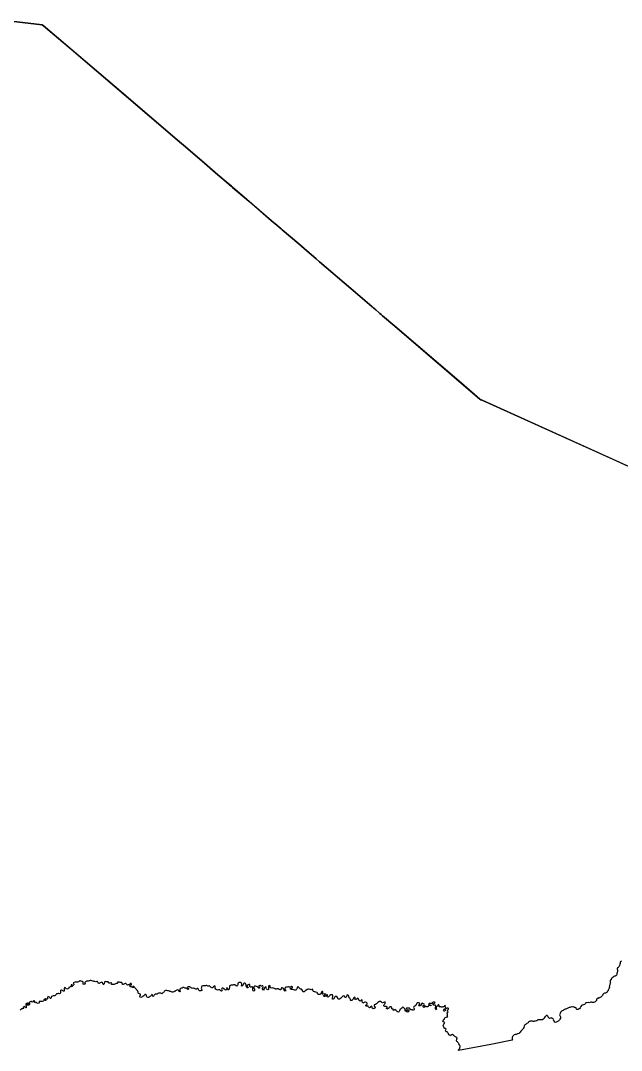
# Model space of a CAD drawing. Extents: x -74 to -34.8, y -33.8 to 5.3.
# Drawn here: x -70.125 to -68.192, y -11.144 to -7.832 of the extents above; entities that cross this region are included whole.
import ezdxf

# ---------------------------------------------------------------- set-up
doc = ezdxf.new("R2010")
doc.units = 0
doc.header["$LTSCALE"] = 2
doc.layers.add('UFEBRASIL', color=7, linetype='Continuous')

msp = doc.modelspace()

# ---------------------------------------------------------------- linework, layer by layer
at = {"layer": 'UFEBRASIL'}
for points in [[(-70.1731, -7.8316), (-70.055, -7.8451), (-70.0515, -7.8482), (-69.9894, -7.9011), (-69.9626, -7.9239), (-69.6214, -8.2151), (-69.587, -8.2445), (-69.5329, -8.2907), (-69.4975, -8.321), (-69.4836, -8.3329), (-69.463, -8.3505), (-69.4462, -8.3649), (-69.4443, -8.3665), (-69.4426, -8.368), (-69.3968, -8.4071), (-69.38, -8.4215), (-69.3096, -8.4817), (-69.3067, -8.4841), (-69.2863, -8.5016), (-69.2833, -8.5042), (-69.2297, -8.55), (-69.213, -8.5644), (-69.1742, -8.5976), (-69.1631, -8.6071), (-69.1205, -8.6436), (-69.1051, -8.6568), (-69.0833, -8.6754), (-69.0625, -8.6933), (-68.9953, -8.7509), (-68.9907, -8.7548), (-68.9816, -8.7625), (-68.9727, -8.7702), (-68.969, -8.7734), (-68.9649, -8.7769), (-68.9633, -8.7783), (-68.9602, -8.7809), (-68.9211, -8.8145), (-68.6472, -9.0494), (-68.6438, -9.051), (-68.6376, -9.0537), (-68.3503, -9.1838), (-68.2199, -9.2428), (-68.0342, -9.3268)], [(-68.0342, -9.3268), (-68.2202, -9.2426), (-68.6376, -9.0538), (-68.6472, -9.0494), (-68.7067, -8.9983), (-68.9212, -8.8144), (-68.9603, -8.7809), (-68.9633, -8.7783), (-68.9649, -8.7769), (-68.969, -8.7734), (-68.9727, -8.7702), (-68.9816, -8.7625), (-68.9922, -8.7535), (-68.9953, -8.7509), (-69.0625, -8.6933), (-69.0833, -8.6754), (-69.1051, -8.6568), (-69.1205, -8.6436), (-69.1631, -8.6071), (-69.1742, -8.5976), (-69.213, -8.5644), (-69.2297, -8.55), (-69.2833, -8.5042), (-69.2863, -8.5016), (-69.3067, -8.4841), (-69.3096, -8.4817), (-69.381, -8.4206), (-69.3974, -8.4066), (-69.4427, -8.3678), (-69.4443, -8.3665), (-69.4466, -8.3645), (-69.463, -8.3505), (-69.4836, -8.3329), (-69.4987, -8.32), (-69.5329, -8.2907), (-69.587, -8.2445), (-69.6214, -8.2151), (-69.8017, -8.0611), (-70.0524, -7.8474), (-70.055, -7.8451), (-70.1731, -7.8316)], [(-68.1918, -10.8573), (-68.1937, -10.8585), (-68.1962, -10.859), (-68.1956, -10.8608), (-68.1957, -10.8629), (-68.1963, -10.8653), (-68.198, -10.8672), (-68.1971, -10.8691), (-68.1985, -10.8707), (-68.1988, -10.8733), (-68.2005, -10.8749), (-68.2014, -10.8766), (-68.2029, -10.8784), (-68.2049, -10.8783), (-68.2053, -10.8803), (-68.2051, -10.8827), (-68.2044, -10.8848), (-68.2037, -10.8867), (-68.2041, -10.8885), (-68.2042, -10.8908), (-68.2055, -10.8925), (-68.2057, -10.8944), (-68.2068, -10.8962), (-68.2061, -10.8981), (-68.2069, -10.9), (-68.2072, -10.902), (-68.2087, -10.904), (-68.2104, -10.9048), (-68.2125, -10.9051), (-68.2143, -10.9052), (-68.2163, -10.9064), (-68.2181, -10.9078), (-68.22, -10.9097), (-68.2221, -10.9104), (-68.2239, -10.9114), (-68.2239, -10.9132), (-68.2248, -10.9149), (-68.2253, -10.9172), (-68.2277, -10.9185), (-68.2283, -10.9205), (-68.2277, -10.9225), (-68.227, -10.9243), (-68.2277, -10.9265), (-68.2285, -10.9288), (-68.2291, -10.9308), (-68.2296, -10.9331), (-68.2306, -10.9354), (-68.2304, -10.9375), (-68.2312, -10.9394), (-68.2303, -10.9413), (-68.2313, -10.9438), (-68.2319, -10.9458), (-68.2336, -10.948), (-68.2341, -10.9505), (-68.235, -10.9515), (-68.2371, -10.9538), (-68.2377, -10.9564), (-68.2394, -10.9578), (-68.2409, -10.9585), (-68.2433, -10.9598), (-68.2458, -10.9604), (-68.2486, -10.9614), (-68.2513, -10.9647), (-68.2529, -10.9671), (-68.2547, -10.9694), (-68.258, -10.9731), (-68.2598, -10.9736), (-68.2603, -10.9739), (-68.2636, -10.9758), (-68.2661, -10.9756), (-68.2669, -10.9762), (-68.2708, -10.979), (-68.2717, -10.9805), (-68.272, -10.9838), (-68.2727, -10.9847), (-68.2767, -10.9883), (-68.2786, -10.9893), (-68.2821, -10.9897), (-68.2838, -10.9906), (-68.2864, -10.9902), (-68.2878, -10.9888), (-68.29, -10.9881), (-68.2908, -10.9885), (-68.2952, -10.9908), (-68.2986, -10.9906), (-68.3031, -10.9913), (-68.3063, -10.9916), (-68.3079, -10.9925), (-68.3089, -10.9939), (-68.3108, -10.9962), (-68.3141, -10.9976), (-68.3179, -10.9989), (-68.3207, -11.0001), (-68.3227, -11.0031), (-68.3231, -11.0051), (-68.3242, -11.0073), (-68.3268, -11.0103), (-68.3288, -11.011), (-68.3306, -11.0124), (-68.333, -11.0128), (-68.3356, -11.0122), (-68.3374, -11.0101), (-68.3368, -11.008), (-68.3386, -11.007), (-68.3404, -11.0061), (-68.3425, -11.006), (-68.3444, -11.0052), (-68.3461, -11.004), (-68.3482, -11.0045), (-68.3506, -11.0047), (-68.3529, -11.0045), (-68.3552, -11.0053), (-68.3576, -11.0058), (-68.3599, -11.0062), (-68.3618, -11.007), (-68.3639, -11.0081), (-68.3662, -11.0093), (-68.3687, -11.0105), (-68.3702, -11.0111), (-68.3724, -11.012), (-68.3772, -11.0141), (-68.3792, -11.0154), (-68.3827, -11.0172), (-68.3847, -11.0181), (-68.3865, -11.0198), (-68.3878, -11.0219), (-68.3889, -11.0251), (-68.39, -11.0273), (-68.3906, -11.0302), (-68.3899, -11.0318), (-68.3886, -11.0336), (-68.3877, -11.0362), (-68.3877, -11.038), (-68.3882, -11.0406), (-68.3895, -11.0436), (-68.3907, -11.0458), (-68.3927, -11.0481), (-68.3947, -11.0501), (-68.3974, -11.0516), (-68.3994, -11.0524), (-68.4016, -11.053), (-68.4041, -11.054), (-68.4068, -11.0531), (-68.4075, -11.0505), (-68.4091, -11.0493), (-68.4106, -11.0476), (-68.4098, -11.0457), (-68.4102, -11.0438), (-68.4122, -11.0426), (-68.4141, -11.0413), (-68.416, -11.0394), (-68.4178, -11.04), (-68.42, -11.0409), (-68.4229, -11.0411), (-68.4248, -11.0405), (-68.4265, -11.0388), (-68.4272, -11.0369), (-68.4287, -11.0345), (-68.4306, -11.0322), (-68.4336, -11.0319), (-68.4353, -11.0336), (-68.4365, -11.0351), (-68.4386, -11.0366), (-68.4394, -11.0395), (-68.4409, -11.0413), (-68.4436, -11.0437), (-68.4448, -11.0461), (-68.4479, -11.0461), (-68.4503, -11.0459), (-68.4525, -11.0461), (-68.4546, -11.0454), (-68.4569, -11.0457), (-68.459, -11.0462), (-68.4612, -11.0464), (-68.4625, -11.0477), (-68.4644, -11.0501), (-68.4665, -11.0493), (-68.469, -11.0497), (-68.471, -11.0503), (-68.4739, -11.0513), (-68.4761, -11.0515), (-68.4778, -11.0504), (-68.4803, -11.0488), (-68.4822, -11.0499), (-68.4841, -11.0505), (-68.4866, -11.0507), (-68.4878, -11.0513), (-68.4905, -11.0533), (-68.4924, -11.055), (-68.496, -11.0574), (-68.4978, -11.0597), (-68.5, -11.0614), (-68.5018, -11.062), (-68.5037, -11.0629), (-68.505, -11.0651), (-68.505, -11.0667), (-68.5058, -11.0706), (-68.5059, -11.0709), (-68.5079, -11.0742), (-68.509, -11.0757), (-68.5107, -11.078), (-68.5118, -11.0792), (-68.5139, -11.0808), (-68.5156, -11.0826), (-68.5174, -11.0854), (-68.5194, -11.0881), (-68.5202, -11.0887), (-68.5222, -11.0894), (-68.5265, -11.0914), (-68.528, -11.0919), (-68.5306, -11.0926), (-68.534, -11.0933), (-68.5365, -11.0944), (-68.5383, -11.0954), (-68.5403, -11.0972), (-68.542, -11.0997), (-68.543, -11.1019), (-68.5432, -11.105), (-68.5429, -11.108), (-68.5428, -11.1106), (-68.543, -11.1114), (-68.6123, -11.1251), (-68.7161, -11.1442), (-68.7155, -11.1421), (-68.7146, -11.1409), (-68.7127, -11.1387), (-68.7116, -11.1364), (-68.7112, -11.1346), (-68.711, -11.1329), (-68.7111, -11.1301), (-68.7114, -11.1284), (-68.7126, -11.126), (-68.7146, -11.1232), (-68.716, -11.1209), (-68.7178, -11.1183), (-68.7192, -11.1171), (-68.7211, -11.1154), (-68.7223, -11.1129), (-68.7222, -11.1108), (-68.7211, -11.109), (-68.7211, -11.1068), (-68.7208, -11.1041), (-68.7218, -11.1026), (-68.7236, -11.1019), (-68.7257, -11.1008), (-68.7277, -11.0994), (-68.73, -11.0975), (-68.7317, -11.0962), (-68.7326, -11.0947), (-68.7356, -11.0934), (-68.7381, -11.0939), (-68.7407, -11.0949), (-68.7422, -11.0968), (-68.7448, -11.0956), (-68.7467, -11.0939), (-68.7478, -11.0922), (-68.7483, -11.09), (-68.7498, -11.0879), (-68.7509, -11.0858), (-68.7521, -11.085), (-68.7553, -11.0842), (-68.7569, -11.0839), (-68.7579, -11.0817), (-68.7573, -11.08), (-68.7563, -11.0783), (-68.7557, -11.0763), (-68.7579, -11.0738), (-68.7596, -11.0739), (-68.7613, -11.0723), (-68.763, -11.0696), (-68.7642, -11.0671), (-68.7653, -11.0649), (-68.7643, -11.0623), (-68.7634, -11.0604), (-68.7628, -11.0584), (-68.7612, -11.0571), (-68.76, -11.0548), (-68.762, -11.0535), (-68.7649, -11.052), (-68.7665, -11.0504), (-68.7657, -11.0485), (-68.7642, -11.0479), (-68.7641, -11.0462), (-68.7631, -11.0453), (-68.7609, -11.0437), (-68.7605, -11.042), (-68.76, -11.0397), (-68.7588, -11.0387), (-68.756, -11.0375), (-68.7547, -11.0375), (-68.7518, -11.0364), (-68.7508, -11.0346), (-68.7525, -11.0337), (-68.7516, -11.032), (-68.7529, -11.0304), (-68.7518, -11.0289), (-68.7511, -11.027), (-68.7523, -11.0253), (-68.7529, -11.0234), (-68.7518, -11.0218), (-68.7499, -11.0212), (-68.7488, -11.0196), (-68.7505, -11.0191), (-68.7515, -11.0177), (-68.7512, -11.0153), (-68.7498, -11.0136), (-68.7482, -11.0117), (-68.7478, -11.0096), (-68.7492, -11.0085), (-68.7517, -11.0079), (-68.754, -11.0086), (-68.7555, -11.0096), (-68.7575, -11.0112), (-68.7589, -11.0131), (-68.7591, -11.015), (-68.76, -11.0176), (-68.762, -11.0183), (-68.7636, -11.0171), (-68.764, -11.0151), (-68.7636, -11.0129), (-68.7626, -11.0108), (-68.7604, -11.0103), (-68.7582, -11.0102), (-68.757, -11.0083), (-68.758, -11.0063), (-68.7591, -11.0045), (-68.759, -11.0022), (-68.7573, -11.0008), (-68.759, -10.9997), (-68.7607, -11.0011), (-68.7625, -11.0033), (-68.7646, -11.0041), (-68.7664, -11.0039), (-68.7688, -11.0053), (-68.771, -11.0048), (-68.773, -11.0039), (-68.7749, -11.0044), (-68.7777, -11.0043), (-68.7785, -11.0021), (-68.7779, -10.9995), (-68.7789, -10.9973), (-68.7812, -10.9976), (-68.7825, -10.9993), (-68.7832, -11.0011), (-68.7856, -11.0026), (-68.7873, -11.0045), (-68.7876, -11.0062), (-68.7874, -11.0085), (-68.7866, -11.0116), (-68.7876, -11.0137), (-68.7892, -11.0127), (-68.7899, -11.0107), (-68.7899, -11.009), (-68.7896, -11.0073), (-68.7885, -11.0024), (-68.789, -10.9999), (-68.7909, -10.9987), (-68.7916, -10.9988), (-68.7955, -10.999), (-68.7977, -10.9977), (-68.7973, -10.9947), (-68.7949, -10.9937), (-68.7929, -10.9925), (-68.7913, -10.9901), (-68.7928, -10.9885), (-68.7951, -10.9888), (-68.7972, -10.9888), (-68.7996, -10.9902), (-68.8005, -10.992), (-68.8028, -10.9937), (-68.8057, -10.9933), (-68.8071, -10.9932), (-68.8102, -10.9931), (-68.812, -10.9946), (-68.811, -10.9963), (-68.81, -10.997), (-68.808, -10.9978), (-68.8042, -10.9989), (-68.8046, -11.0008), (-68.8065, -10.9997), (-68.8089, -10.9998), (-68.8105, -10.9998), (-68.8129, -11.001), (-68.814, -11.0029), (-68.8159, -11.0041), (-68.818, -11.0041), (-68.82, -11.0029), (-68.8222, -11.0015), (-68.824, -11.0032), (-68.8268, -11.0059), (-68.829, -11.0051), (-68.8296, -11.0036), (-68.8308, -11.0007), (-68.8289, -10.9996), (-68.8266, -10.9997), (-68.8256, -10.9975), (-68.8264, -10.9953), (-68.8286, -10.9946), (-68.8304, -10.9937), (-68.8325, -10.9922), (-68.8346, -10.9928), (-68.8355, -10.9952), (-68.8368, -10.9992), (-68.8383, -11.0008), (-68.8404, -11.001), (-68.8422, -11.0007), (-68.8446, -10.9985), (-68.8432, -10.9976), (-68.8406, -10.997), (-68.8405, -10.9949), (-68.8417, -10.9919), (-68.8433, -10.9909), (-68.845, -10.9909), (-68.8488, -10.9916), (-68.8504, -10.9932), (-68.8511, -10.9944), (-68.8526, -10.9978), (-68.8537, -10.9995), (-68.8563, -11.0018), (-68.8595, -11.004), (-68.8603, -11.0059), (-68.8595, -11.008), (-68.8588, -11.0097), (-68.8588, -11.0124), (-68.8592, -11.0142), (-68.8606, -11.0161), (-68.8625, -11.0152), (-68.8642, -11.0141), (-68.8667, -11.0136), (-68.8692, -11.0132), (-68.8711, -11.0121), (-68.8718, -11.0101), (-68.8734, -11.0082), (-68.8758, -11.0083), (-68.8772, -11.0085), (-68.88, -11.0083), (-68.8828, -11.0087), (-68.8846, -11.0101), (-68.8856, -11.0128), (-68.8847, -11.0158), (-68.8833, -11.0169), (-68.881, -11.017), (-68.8799, -11.015), (-68.8801, -11.0137), (-68.8783, -11.0121), (-68.8768, -11.0133), (-68.8756, -11.0155), (-68.8761, -11.0174), (-68.8774, -11.02), (-68.8801, -11.0211), (-68.8826, -11.0197), (-68.8841, -11.0186), (-68.8871, -11.0165), (-68.8878, -11.0149), (-68.8876, -11.0128), (-68.8882, -11.0105), (-68.89, -11.0089), (-68.8928, -11.0066), (-68.8964, -11.0048), (-68.8974, -11.0063), (-68.8988, -11.0082), (-68.9008, -11.0098), (-68.9026, -11.0113), (-68.9042, -11.0128), (-68.9049, -11.0139), (-68.9059, -11.017), (-68.9068, -11.0188), (-68.909, -11.0208), (-68.9111, -11.0205), (-68.9132, -11.0193), (-68.9148, -11.0176), (-68.9172, -11.0151), (-68.921, -11.0122), (-68.9221, -11.0136), (-68.9225, -11.0147), (-68.9247, -11.0159), (-68.9252, -11.0137), (-68.9262, -11.0111), (-68.928, -11.0112), (-68.9302, -11.0109), (-68.9308, -11.0085), (-68.9313, -11.0055), (-68.9331, -11.0037), (-68.9352, -11.0036), (-68.9373, -11.0041), (-68.9391, -11.0065), (-68.9403, -11.0079), (-68.9419, -11.0092), (-68.9441, -11.0107), (-68.9469, -11.0111), (-68.9471, -11.0086), (-68.946, -11.0062), (-68.946, -11.0037), (-68.9482, -11.0029), (-68.9503, -11.0029), (-68.953, -11.0031), (-68.9551, -11.0022), (-68.9563, -11.0007), (-68.9561, -10.9992), (-68.9549, -10.9969), (-68.9531, -10.9948), (-68.9523, -10.9932), (-68.9515, -10.9901), (-68.9524, -10.9884), (-68.9545, -10.9889), (-68.9578, -10.9906), (-68.961, -10.9912), (-68.9625, -10.9904), (-68.9641, -10.9887), (-68.9666, -10.9868), (-68.9687, -10.9866), (-68.9708, -10.9872), (-68.9727, -10.9883), (-68.975, -10.9897), (-68.9756, -10.9902), (-68.9775, -10.9923), (-68.98, -10.9948), (-68.9827, -10.9966), (-68.9846, -10.9965), (-68.9873, -10.9976), (-68.9875, -10.9993), (-68.9873, -11.0002), (-68.9864, -11.0028), (-68.9844, -11.0064), (-68.9848, -11.0085), (-68.9868, -11.0091), (-68.9889, -11.0099), (-68.9912, -11.0103), (-68.993, -11.0094), (-68.994, -11.0067), (-68.9943, -11.003), (-68.9961, -11.0019), (-68.9982, -11.0027), (-68.9991, -11.0043), (-69, -11.0065), (-69.0018, -11.0077), (-69.0034, -11.0061), (-69.0052, -11.0037), (-69.0062, -11.0015), (-69.0081, -11.0011), (-69.0097, -11.0017), (-69.0129, -11.0018), (-69.0151, -10.9998), (-69.0133, -10.9981), (-69.011, -10.9965), (-69.0096, -10.9946), (-69.0098, -10.9926), (-69.0106, -10.9917), (-69.0124, -10.9902), (-69.0154, -10.9893), (-69.0173, -10.9895), (-69.0192, -10.9899), (-69.0213, -10.9909), (-69.0238, -10.9919), (-69.0253, -10.9906), (-69.0262, -10.9884), (-69.0258, -10.9853), (-69.0255, -10.9826), (-69.0275, -10.9814), (-69.0289, -10.9822), (-69.0303, -10.9841), (-69.0326, -10.9856), (-69.0339, -10.9851), (-69.0351, -10.9835), (-69.0361, -10.9816), (-69.0377, -10.9779), (-69.0399, -10.976), (-69.0415, -10.977), (-69.0426, -10.9783), (-69.0445, -10.98), (-69.0466, -10.9804), (-69.0494, -10.9791), (-69.0487, -10.9771), (-69.048, -10.9748), (-69.0494, -10.9733), (-69.0517, -10.9739), (-69.0534, -10.9758), (-69.0553, -10.9795), (-69.0568, -10.9814), (-69.0593, -10.9838), (-69.0622, -10.984), (-69.0636, -10.9824), (-69.0638, -10.9802), (-69.0644, -10.9785), (-69.0657, -10.9764), (-69.0676, -10.9747), (-69.0691, -10.9734), (-69.0691, -10.9725), (-69.0693, -10.9693), (-69.0704, -10.9679), (-69.0738, -10.9652), (-69.0748, -10.9669), (-69.0751, -10.969), (-69.076, -10.971), (-69.0774, -10.9733), (-69.0797, -10.974), (-69.0808, -10.9728), (-69.083, -10.9702), (-69.0858, -10.9689), (-69.0878, -10.9695), (-69.0895, -10.9712), (-69.0909, -10.9728), (-69.0922, -10.9743), (-69.0935, -10.9753), (-69.0955, -10.9769), (-69.0991, -10.9791), (-69.1021, -10.9799), (-69.1036, -10.9792), (-69.1047, -10.9765), (-69.1056, -10.9744), (-69.1078, -10.9712), (-69.1099, -10.9704), (-69.1124, -10.9704), (-69.1139, -10.972), (-69.1161, -10.9758), (-69.1171, -10.9779), (-69.1188, -10.9798), (-69.1209, -10.9796), (-69.1214, -10.9778), (-69.121, -10.9763), (-69.1198, -10.9707), (-69.1199, -10.9681), (-69.1218, -10.9659), (-69.1232, -10.9655), (-69.1262, -10.9659), (-69.1295, -10.9678), (-69.1321, -10.9695), (-69.1343, -10.9715), (-69.1363, -10.9728), (-69.138, -10.972), (-69.1386, -10.9688), (-69.1377, -10.9671), (-69.1371, -10.965), (-69.1394, -10.9644), (-69.1406, -10.9666), (-69.1421, -10.9686), (-69.1443, -10.9699), (-69.1469, -10.9706), (-69.1495, -10.9705), (-69.1501, -10.9686), (-69.1496, -10.9679), (-69.1479, -10.9668), (-69.1446, -10.965), (-69.1437, -10.9627), (-69.1449, -10.9619), (-69.1465, -10.9618), (-69.1533, -10.9638), (-69.1548, -10.9621), (-69.1538, -10.9599), (-69.1522, -10.9578), (-69.1526, -10.9552), (-69.1547, -10.9548), (-69.1566, -10.9561), (-69.1572, -10.9573), (-69.1582, -10.9592), (-69.1597, -10.963), (-69.1615, -10.9645), (-69.1634, -10.9648), (-69.166, -10.9642), (-69.1695, -10.9625), (-69.1698, -10.9603), (-69.1709, -10.9578), (-69.1752, -10.957), (-69.1781, -10.9562), (-69.1796, -10.9557), (-69.1826, -10.9543), (-69.1834, -10.9532), (-69.1842, -10.9501), (-69.1858, -10.9475), (-69.1882, -10.948), (-69.1904, -10.9493), (-69.192, -10.9488), (-69.1944, -10.9479), (-69.1982, -10.947), (-69.1998, -10.9472), (-69.2009, -10.9477), (-69.2028, -10.9485), (-69.2076, -10.9513), (-69.2089, -10.9524), (-69.2126, -10.9555), (-69.2158, -10.9563), (-69.217, -10.9545), (-69.2173, -10.9534), (-69.2179, -10.9514), (-69.2198, -10.9479), (-69.2214, -10.9473), (-69.2243, -10.9474), (-69.2255, -10.9461), (-69.2267, -10.9448), (-69.2293, -10.9417), (-69.2325, -10.9389), (-69.2342, -10.9403), (-69.2346, -10.9421), (-69.2349, -10.9445), (-69.2359, -10.9466), (-69.2374, -10.9487), (-69.2389, -10.95), (-69.2409, -10.9506), (-69.2421, -10.9505), (-69.2456, -10.9497), (-69.2496, -10.9486), (-69.2529, -10.9479), (-69.2553, -10.9469), (-69.2573, -10.9442), (-69.256, -10.9438), (-69.2524, -10.9439), (-69.2497, -10.9416), (-69.2501, -10.9394), (-69.2522, -10.9384), (-69.2532, -10.9386), (-69.2551, -10.9393), (-69.2583, -10.9406), (-69.2611, -10.9413), (-69.2626, -10.9399), (-69.2643, -10.9394), (-69.2669, -10.9404), (-69.2711, -10.9408), (-69.2737, -10.9424), (-69.2747, -10.9444), (-69.2752, -10.9465), (-69.2748, -10.9485), (-69.2734, -10.9498), (-69.2718, -10.9523), (-69.2735, -10.9534), (-69.2753, -10.9528), (-69.2765, -10.9501), (-69.2779, -10.947), (-69.2798, -10.9444), (-69.2832, -10.9424), (-69.2853, -10.9429), (-69.2867, -10.9447), (-69.2865, -10.9471), (-69.2879, -10.9491), (-69.2899, -10.9494), (-69.2928, -10.9485), (-69.2957, -10.9466), (-69.2975, -10.9457), (-69.3, -10.9464), (-69.3023, -10.9471), (-69.3048, -10.947), (-69.3062, -10.9461), (-69.3083, -10.9446), (-69.3109, -10.9439), (-69.3127, -10.9435), (-69.3151, -10.9434), (-69.3177, -10.9438), (-69.3198, -10.9433), (-69.3214, -10.9415), (-69.3218, -10.9388), (-69.3224, -10.9367), (-69.3241, -10.9354), (-69.3263, -10.936), (-69.3272, -10.9376), (-69.3275, -10.9393), (-69.3273, -10.9443), (-69.3277, -10.9482), (-69.3296, -10.9492), (-69.3317, -10.9481), (-69.334, -10.9461), (-69.3344, -10.9438), (-69.3344, -10.9413), (-69.3355, -10.94), (-69.3377, -10.9404), (-69.3395, -10.942), (-69.3408, -10.9438), (-69.3415, -10.9461), (-69.3421, -10.9496), (-69.3438, -10.951), (-69.3446, -10.9498), (-69.3466, -10.9463), (-69.3461, -10.9441), (-69.3454, -10.9426), (-69.3448, -10.9398), (-69.3456, -10.9368), (-69.3476, -10.9363), (-69.3493, -10.9374), (-69.3512, -10.9371), (-69.3539, -10.9354), (-69.3551, -10.9353), (-69.3578, -10.9369), (-69.3582, -10.9391), (-69.3563, -10.9411), (-69.3561, -10.9436), (-69.3582, -10.9439), (-69.3599, -10.943), (-69.363, -10.9401), (-69.3661, -10.9386), (-69.3692, -10.9377), (-69.3716, -10.9379), (-69.374, -10.9393), (-69.3747, -10.9417), (-69.3739, -10.9435), (-69.3724, -10.9458), (-69.3722, -10.9488), (-69.3727, -10.9512), (-69.3747, -10.9533), (-69.3766, -10.953), (-69.3775, -10.9508), (-69.3771, -10.9483), (-69.3776, -10.9461), (-69.3777, -10.9437), (-69.3777, -10.9413), (-69.3794, -10.9393), (-69.3811, -10.9393), (-69.383, -10.9405), (-69.386, -10.9411), (-69.3871, -10.9388), (-69.3872, -10.9362), (-69.3868, -10.9349), (-69.3877, -10.9327), (-69.3902, -10.9327), (-69.3927, -10.9334), (-69.3956, -10.9346), (-69.3955, -10.9362), (-69.3948, -10.9386), (-69.3934, -10.9405), (-69.3922, -10.9428), (-69.3954, -10.9431), (-69.3966, -10.9418), (-69.3976, -10.9392), (-69.3989, -10.9363), (-69.3994, -10.9341), (-69.3999, -10.9313), (-69.4016, -10.929), (-69.4031, -10.9281), (-69.4051, -10.9274), (-69.4076, -10.9286), (-69.4081, -10.93), (-69.4087, -10.9335), (-69.41, -10.9354), (-69.4114, -10.9364), (-69.414, -10.9374), (-69.414, -10.9357), (-69.413, -10.9332), (-69.4134, -10.9307), (-69.414, -10.9284), (-69.4159, -10.9258), (-69.4184, -10.9253), (-69.4211, -10.9258), (-69.423, -10.9259), (-69.4252, -10.9277), (-69.4257, -10.929), (-69.4255, -10.9338), (-69.4265, -10.9354), (-69.4291, -10.9372), (-69.4306, -10.9368), (-69.4314, -10.9363), (-69.4351, -10.9333), (-69.4366, -10.9332), (-69.4403, -10.9336), (-69.4424, -10.9339), (-69.4448, -10.9343), (-69.4479, -10.9343), (-69.4499, -10.9349), (-69.4526, -10.937), (-69.4531, -10.9393), (-69.4533, -10.9464), (-69.4546, -10.9494), (-69.4561, -10.9489), (-69.457, -10.948), (-69.4591, -10.9444), (-69.4611, -10.9433), (-69.4626, -10.9449), (-69.4618, -10.9466), (-69.4611, -10.9494), (-69.4632, -10.95), (-69.4656, -10.9497), (-69.4664, -10.9495), (-69.4699, -10.9475), (-69.4712, -10.9458), (-69.474, -10.9437), (-69.4759, -10.9439), (-69.4779, -10.945), (-69.4785, -10.9474), (-69.4779, -10.9489), (-69.4767, -10.9519), (-69.4783, -10.9536), (-69.4808, -10.953), (-69.4821, -10.9512), (-69.484, -10.9497), (-69.4859, -10.9496), (-69.4882, -10.9494), (-69.4909, -10.9499), (-69.4937, -10.9498), (-69.496, -10.9481), (-69.4969, -10.947), (-69.4987, -10.9438), (-69.499, -10.9427), (-69.4988, -10.9393), (-69.5, -10.9369), (-69.502, -10.9371), (-69.5038, -10.9391), (-69.505, -10.9407), (-69.5064, -10.9427), (-69.5089, -10.9428), (-69.5121, -10.9414), (-69.5141, -10.94), (-69.5158, -10.9377), (-69.5182, -10.9365), (-69.52, -10.9373), (-69.5227, -10.9381), (-69.5242, -10.9367), (-69.5259, -10.9354), (-69.5274, -10.9353), (-69.5299, -10.9363), (-69.5324, -10.9365), (-69.5355, -10.9363), (-69.5383, -10.9367), (-69.5416, -10.9379), (-69.5427, -10.9399), (-69.5427, -10.9422), (-69.5434, -10.9443), (-69.5433, -10.9467), (-69.5413, -10.95), (-69.5422, -10.9515), (-69.5444, -10.9526), (-69.5469, -10.9526), (-69.5503, -10.9523), (-69.5517, -10.9506), (-69.5524, -10.9487), (-69.5529, -10.9475), (-69.5549, -10.9448), (-69.5572, -10.9451), (-69.5587, -10.9468), (-69.5608, -10.9468), (-69.5629, -10.946), (-69.5648, -10.9453), (-69.567, -10.9438), (-69.569, -10.9445), (-69.571, -10.9447), (-69.573, -10.9441), (-69.575, -10.9435), (-69.577, -10.942), (-69.5788, -10.9405), (-69.5806, -10.94), (-69.5818, -10.94), (-69.5852, -10.9398), (-69.5877, -10.9403), (-69.5888, -10.9424), (-69.5872, -10.9435), (-69.5847, -10.945), (-69.5847, -10.9468), (-69.5866, -10.9481), (-69.5877, -10.9476), (-69.5902, -10.9451), (-69.5922, -10.9443), (-69.595, -10.944), (-69.5971, -10.9428), (-69.6, -10.9417), (-69.6018, -10.9421), (-69.6051, -10.9435), (-69.6076, -10.9444), (-69.6104, -10.9454), (-69.6123, -10.9476), (-69.612, -10.95), (-69.612, -10.952), (-69.6109, -10.9542), (-69.612, -10.9559), (-69.6139, -10.9548), (-69.6156, -10.9515), (-69.6172, -10.9503), (-69.6199, -10.9497), (-69.6226, -10.9499), (-69.6247, -10.951), (-69.6261, -10.9525), (-69.628, -10.9542), (-69.631, -10.9552), (-69.632, -10.956), (-69.6348, -10.9568), (-69.637, -10.9567), (-69.6395, -10.9554), (-69.6413, -10.955), (-69.6442, -10.9546), (-69.6461, -10.9537), (-69.6489, -10.953), (-69.651, -10.9525), (-69.6539, -10.952), (-69.6586, -10.9518), (-69.6609, -10.9524), (-69.6623, -10.9539), (-69.6631, -10.9559), (-69.6643, -10.957), (-69.6663, -10.9582), (-69.6675, -10.9594), (-69.67, -10.9617), (-69.6718, -10.9607), (-69.6738, -10.9599), (-69.6753, -10.9596), (-69.6791, -10.9597), (-69.6808, -10.9604), (-69.683, -10.9615), (-69.6858, -10.9629), (-69.69, -10.9635), (-69.6923, -10.9634), (-69.6932, -10.9647), (-69.6948, -10.9666), (-69.6964, -10.9686), (-69.6985, -10.9713), (-69.6995, -10.9696), (-69.7002, -10.9655), (-69.7021, -10.9648), (-69.7039, -10.9667), (-69.7052, -10.9678), (-69.707, -10.9697), (-69.7093, -10.9707), (-69.7111, -10.9729), (-69.713, -10.9743), (-69.7143, -10.9743), (-69.7176, -10.9733), (-69.7191, -10.9717), (-69.7192, -10.9699), (-69.7198, -10.9672), (-69.7208, -10.9659), (-69.723, -10.9642), (-69.725, -10.9647), (-69.7264, -10.9664), (-69.7279, -10.9682), (-69.7312, -10.9709), (-69.7321, -10.9715), (-69.7354, -10.9733), (-69.738, -10.9739), (-69.7403, -10.973), (-69.7409, -10.9708), (-69.7407, -10.9687), (-69.7395, -10.967), (-69.7387, -10.9648), (-69.7399, -10.963), (-69.7423, -10.9622), (-69.745, -10.9612), (-69.7468, -10.9593), (-69.7468, -10.9571), (-69.7472, -10.9539), (-69.7484, -10.952), (-69.7508, -10.9502), (-69.7518, -10.9482), (-69.7529, -10.9467), (-69.7561, -10.9438), (-69.7576, -10.9416), (-69.7593, -10.9393), (-69.7615, -10.9379), (-69.7639, -10.9383), (-69.7641, -10.9404), (-69.7622, -10.9413), (-69.7623, -10.9425), (-69.7634, -10.9418), (-69.7658, -10.9408), (-69.7683, -10.94), (-69.7711, -10.9392), (-69.7734, -10.9374), (-69.7719, -10.9346), (-69.7707, -10.9337), (-69.7682, -10.9328), (-69.7675, -10.9306), (-69.7686, -10.9294), (-69.7712, -10.9287), (-69.772, -10.9292), (-69.7737, -10.9313), (-69.7755, -10.9331), (-69.7786, -10.9336), (-69.7807, -10.9339), (-69.7821, -10.9329), (-69.7837, -10.9309), (-69.7866, -10.9292), (-69.7882, -10.9294), (-69.7909, -10.9302), (-69.7924, -10.9313), (-69.7945, -10.9325), (-69.7954, -10.9319), (-69.7977, -10.9295), (-69.7991, -10.9257), (-69.8013, -10.9253), (-69.8044, -10.9253), (-69.8065, -10.9252), (-69.8099, -10.9245), (-69.8127, -10.9249), (-69.8128, -10.9274), (-69.8136, -10.9291), (-69.8173, -10.9295), (-69.8196, -10.9302), (-69.8217, -10.9311), (-69.824, -10.9321), (-69.8269, -10.9323), (-69.8296, -10.9323), (-69.8325, -10.932), (-69.8318, -10.9299), (-69.8316, -10.9274), (-69.8336, -10.9269), (-69.8348, -10.9271), (-69.8375, -10.9279), (-69.84, -10.928), (-69.8405, -10.9272), (-69.8427, -10.9238), (-69.8443, -10.9234), (-69.8473, -10.9231), (-69.8502, -10.9229), (-69.8533, -10.9233), (-69.8549, -10.9252), (-69.8552, -10.9273), (-69.8557, -10.9288), (-69.8568, -10.9317), (-69.8592, -10.932), (-69.8597, -10.9298), (-69.8604, -10.9272), (-69.8621, -10.9253), (-69.8647, -10.9247), (-69.8669, -10.9253), (-69.869, -10.9265), (-69.8704, -10.9274), (-69.8722, -10.9288), (-69.8744, -10.9285), (-69.8757, -10.9268), (-69.8762, -10.9255), (-69.8777, -10.923), (-69.8793, -10.9228), (-69.8826, -10.9232), (-69.8855, -10.9228), (-69.8876, -10.9221), (-69.8906, -10.9215), (-69.8928, -10.9212), (-69.8953, -10.9207), (-69.8976, -10.9196), (-69.9007, -10.9189), (-69.9032, -10.92), (-69.9045, -10.9209), (-69.907, -10.9218), (-69.9097, -10.9218), (-69.9125, -10.9216), (-69.9143, -10.9225), (-69.9155, -10.9233), (-69.9177, -10.9258), (-69.9177, -10.9265), (-69.9169, -10.9301), (-69.9183, -10.9315), (-69.9208, -10.9317), (-69.9233, -10.931), (-69.9238, -10.9291), (-69.9235, -10.9266), (-69.9236, -10.9235), (-69.9257, -10.9224), (-69.9266, -10.9223), (-69.93, -10.922), (-69.9313, -10.9214), (-69.9336, -10.9207), (-69.9363, -10.9222), (-69.9382, -10.9237), (-69.9412, -10.9251), (-69.9424, -10.9251), (-69.9445, -10.9247), (-69.9477, -10.9238), (-69.9493, -10.9244), (-69.9522, -10.9258), (-69.9551, -10.9273), (-69.9547, -10.9294), (-69.9535, -10.9312), (-69.9536, -10.9332), (-69.9546, -10.9345), (-69.957, -10.9357), (-69.9578, -10.9341), (-69.9596, -10.9335), (-69.9618, -10.9336), (-69.9617, -10.9355), (-69.9598, -10.9369), (-69.9592, -10.9392), (-69.9604, -10.939), (-69.963, -10.9382), (-69.9649, -10.9396), (-69.9662, -10.9406), (-69.9693, -10.942), (-69.9697, -10.9441), (-69.9716, -10.9455), (-69.9732, -10.9465), (-69.9761, -10.9473), (-69.9778, -10.9462), (-69.9795, -10.9446), (-69.9802, -10.9424), (-69.9822, -10.9414), (-69.9833, -10.943), (-69.9842, -10.9447), (-69.9846, -10.9473), (-69.9841, -10.9491), (-69.9841, -10.9515), (-69.9849, -10.9538), (-69.9862, -10.9538), (-69.9889, -10.9525), (-69.9904, -10.9513), (-69.9929, -10.9499), (-69.9952, -10.9501), (-69.9962, -10.9519), (-69.9959, -10.9541), (-69.9959, -10.957), (-69.9962, -10.9588), (-69.9976, -10.9616), (-69.9997, -10.9627), (-70.0014, -10.961), (-70.0042, -10.9608), (-70.0049, -10.9623), (-70.0069, -10.9626), (-70.0094, -10.9627), (-70.0108, -10.9647), (-70.0126, -10.967), (-70.0145, -10.9684), (-70.0169, -10.969), (-70.0195, -10.9688), (-70.0225, -10.9693), (-70.0248, -10.9707), (-70.0264, -10.9728), (-70.0263, -10.9747), (-70.0276, -10.9774), (-70.0288, -10.9768), (-70.0306, -10.9748), (-70.0323, -10.9726), (-70.0347, -10.9716), (-70.0372, -10.9707), (-70.0376, -10.9719), (-70.0379, -10.9754), (-70.0378, -10.9787), (-70.0399, -10.9795), (-70.0419, -10.9793), (-70.0448, -10.9783), (-70.0472, -10.9787), (-70.0465, -10.9802), (-70.0438, -10.9811), (-70.0437, -10.9832), (-70.0459, -10.9835), (-70.0467, -10.9822), (-70.049, -10.9798), (-70.0492, -10.9801), (-70.0509, -10.985), (-70.0525, -10.9858), (-70.0551, -10.9864), (-70.0569, -10.9871), (-70.0597, -10.9871), (-70.0615, -10.9867), (-70.0645, -10.9864), (-70.0653, -10.9879), (-70.0647, -10.9913), (-70.0665, -10.9925), (-70.0684, -10.9929), (-70.071, -10.9922), (-70.073, -10.9907), (-70.0738, -10.9902), (-70.0773, -10.9891), (-70.0793, -10.9908), (-70.0803, -10.9893), (-70.0803, -10.9875), (-70.0804, -10.9845), (-70.0824, -10.9845), (-70.0839, -10.9856), (-70.0854, -10.9881), (-70.0875, -10.9887), (-70.0903, -10.9864), (-70.0922, -10.9864), (-70.0947, -10.9878), (-70.0956, -10.9901), (-70.0956, -10.9937), (-70.0963, -10.9963), (-70.098, -10.9982), (-70.0991, -10.9985), (-70.102, -10.9987), (-70.1049, -10.999), (-70.1051, -10.9965), (-70.104, -10.9952), (-70.1025, -10.9948), (-70.0989, -10.9947), (-70.0976, -10.9929), (-70.0993, -10.9917), (-70.1009, -10.9919), (-70.1029, -10.9924), (-70.1056, -10.9932), (-70.108, -10.9945), (-70.108, -10.9968), (-70.1078, -10.9989), (-70.1068, -11.0029), (-70.1071, -11.0042), (-70.107, -11.0074), (-70.1089, -11.0076), (-70.1098, -11.0051), (-70.1118, -11.0029), (-70.1142, -11.0045), (-70.1166, -11.0054), (-70.1161, -11.0075), (-70.1148, -11.0089), (-70.1172, -11.0093), (-70.1191, -11.0101), (-70.1223, -11.0102), (-70.1234, -11.0114), (-70.1242, -11.0128), (-70.1266, -11.0152)]]:
    msp.add_lwpolyline(points, dxfattribs=at)

doc.saveas('drawing.dxf')
